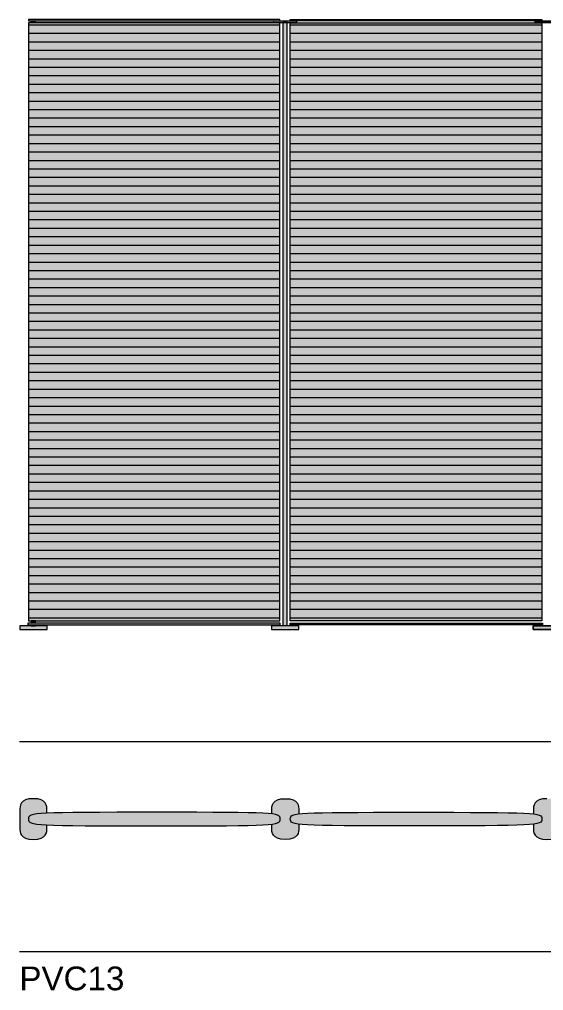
# Model space of a CAD drawing. Header units: millimetres. Extents: x -23380 to 52531, y -5628 to 1041.
# Drawn here: x 18480 to 20027, y -1825 to 1041 of the extents above; entities that cross this region are included whole.
import ezdxf

# ---------------------------------------------------------------- set-up
doc = ezdxf.new("R2010")
doc.units = ezdxf.units.MM
for name, color, linetype, lineweight in [('dimensions', 7, 'Continuous', 5), ('drawing', 7, 'Continuous', 5), ('hatch', 9, 'Continuous', 5), ('product codes', 7, 'Continuous', 5), ('ropes', 7, 'Continuous', 0)]:
    doc.layers.add(name, color=color, linetype=linetype, lineweight=lineweight)
doc.styles.add('Poliform pollici', font='arial.ttf')
pattern_1 = [(0, (0, 0), (0, 25), [])]

msp = doc.modelspace()

# ---------------------------------------------------------------- hatches: boundary and pattern name
at = {"layer": 'hatch'}
for points in [[(18506.8, 1036.6), (19249, 1036.6), (19249, 1040.9), (18506.8, 1040.9)], [(18527.2, 1036.6), (18514.5, 1036.6), (18514.5, 1030.7), (18527.2, 1030.7)], [(19229.9, 1031.6), (19298.6, 1031.6), (19298.6, 1035.7), (19229.9, 1035.7)], [(20021.7, 1036.6), (20021.7, 1040.9), (19279.5, 1040.9), (19279.5, 1036.6)], [(20002.4, 1031.6), (20071.1, 1031.6), (20071.1, 1035.7), (20002.4, 1035.7)], [(18506.8, -734.1), (19249, -734.1), (19249, 1030.7), (18506.8, 1030.7)], [(19257.6, -749.1), (19270.5, -749.1), (19270.5, 1031.6), (19257.6, 1031.6)], [(20021.7, -734.1), (20021.7, 1030.7), (19279.5, 1030.7), (19279.5, -734.1)], [(18505.1, -745.8), (19249.9, -745.8), (19249.9, -740.7), (18505.1, -740.7)], [(18514.5, -740.7), (18527.2, -740.7), (18527.2, -734.1), (18514.5, -734.1)], [(20023.6, -745.8), (20023.6, -740.7), (19278.8, -740.7), (19278.8, -745.8)], [(18480.8, -759.1), (18561.5, -759.1), (18561.5, -749.1), (18480.8, -749.1)], [(18527.2, -745.8), (18514.5, -745.8), (18514.5, -749.1), (18527.2, -749.1)], [(19224, -759.1), (19304.7, -759.1), (19304.7, -749.1), (19224, -749.1)], [(19996.5, -759.1), (19996.5, -749.1), (19996.3, -749.1), (19996.3, -759.1)], [(19996.5, -759.1), (20077, -759.1), (20077, -749.1), (19996.5, -749.1)], [(18506.9, -1318.9), (18507, -1317.9), (18507, -1317.5), (18507, -1317), (18507, -1316.6), (18507.1, -1316.2), (18507.1, -1315.8), (18507.2, -1315.3), (18507.2, -1315.1), (18507.3, -1314.9), (18507.3, -1314.7), (18507.4, -1314.5), (18507.4, -1314.3), (18507.5, -1314.1), (18507.6, -1313.9), (18507.6, -1313.7), (18507.7, -1313.6), (18507.8, -1313.4), (18507.9, -1313.2), (18507.9, -1313), (18508, -1312.8), (18508.1, -1312.6), (18508.2, -1312.4), (18508.3, -1312.3), (18508.4, -1312.1), (18508.6, -1311.9), (18508.7, -1311.7), (18508.8, -1311.6), (18508.9, -1311.4), (18509.1, -1311.2), (18509.2, -1311), (18509.4, -1310.9), (18509.5, -1310.7), (18509.7, -1310.5), (18509.9, -1310.4), (18510, -1310.2), (18510.2, -1310.1), (18510.4, -1309.9), (18510.6, -1309.7), (18510.8, -1309.6), (18511, -1309.4), (18511.2, -1309.3), (18511.5, -1309.1), (18511.7, -1309), (18511.9, -1308.8), (18512.2, -1308.7), (18512.7, -1308.4), (18513.3, -1308.1), (18513.9, -1307.8), (18514.5, -1307.6), (18515.1, -1307.3), (18515.8, -1307), (18516.6, -1306.8), (18517.4, -1306.5), (18518.2, -1306.3), (18519, -1306.1), (18519.9, -1305.8), (18521.8, -1305.4), (18523.9, -1304.9), (18526.2, -1304.5), (18528.7, -1304.1), (18531.4, -1303.8), (18537.4, -1303.1), (18544.3, -1302.5), (18561.1, -1301.4), (18561.1, -1295.6), (18561.1, -1292.4), (18561, -1289.2), (18561, -1287.6), (18560.9, -1285.9), (18560.7, -1284.3), (18560.5, -1282.7), (18560.4, -1282), (18560.2, -1281.2), (18560.1, -1280.4), (18559.9, -1279.6), (18559.7, -1278.8), (18559.5, -1278.1), (18559.3, -1277.3), (18559, -1276.6), (18558.7, -1275.8), (18558.4, -1275.1), (18558.1, -1274.4), (18557.8, -1273.6), (18557.6, -1273.3), (18557.4, -1272.9), (18557.2, -1272.6), (18557, -1272.2), (18556.8, -1271.9), (18556.6, -1271.6), (18556.4, -1271.2), (18556.1, -1270.9), (18555.9, -1270.6), (18555.7, -1270.2), (18555.4, -1269.9), (18555.1, -1269.6), (18554.9, -1269.3), (18554.6, -1269), (18554.3, -1268.6), (18554, -1268.3), (18553.7, -1268), (18553.4, -1267.7), (18553.1, -1267.4), (18552.8, -1267.1), (18552.5, -1266.9), (18552.1, -1266.6), (18551.8, -1266.3), (18551.4, -1266), (18551, -1265.7), (18550.7, -1265.5), (18550.3, -1265.2), (18549.9, -1264.9), (18549.5, -1264.7), (18549, -1264.4), (18548.6, -1264.2), (18548.2, -1264), (18547.7, -1263.7), (18547.3, -1263.5), (18546.3, -1263), (18545.4, -1262.6), (18544.3, -1262.2), (18543.3, -1261.8), (18542.1, -1261.4), (18541, -1261.1), (18539.8, -1260.8), (18538.5, -1260.5), (18537.2, -1260.2), (18535.9, -1259.9), (18534.5, -1259.7), (18533, -1259.5), (18531.5, -1259.3), (18529.9, -1259.2), (18528.3, -1259), (18526.7, -1258.9), (18524.9, -1258.9), (18521.3, -1258.8), (18517.7, -1258.9), (18516, -1258.9), (18514.3, -1259), (18512.7, -1259.2), (18511.2, -1259.3), (18509.7, -1259.5), (18508.2, -1259.7), (18506.8, -1259.9), (18505.4, -1260.2), (18504.1, -1260.5), (18502.9, -1260.8), (18501.7, -1261.1), (18500.5, -1261.4), (18499.4, -1261.8), (18498.3, -1262.2), (18497.3, -1262.6), (18496.3, -1263), (18495.4, -1263.5), (18494.9, -1263.7), (18494.5, -1264), (18494, -1264.2), (18493.6, -1264.4), (18493.2, -1264.7), (18492.8, -1264.9), (18492.4, -1265.2), (18492, -1265.5), (18491.6, -1265.7), (18491.3, -1266), (18490.9, -1266.3), (18490.6, -1266.6), (18490.2, -1266.9), (18489.9, -1267.1), (18489.6, -1267.4), (18489.2, -1267.7), (18488.9, -1268), (18488.6, -1268.3), (18488.3, -1268.6), (18488.1, -1269), (18487.8, -1269.3), (18487.5, -1269.6), (18487.3, -1269.9), (18487, -1270.2), (18486.8, -1270.6), (18486.5, -1270.9), (18486.3, -1271.2), (18486.1, -1271.6), (18485.9, -1271.9), (18485.6, -1272.2), (18485.4, -1272.6), (18485.2, -1272.9), (18485.1, -1273.3), (18484.9, -1273.6), (18484.5, -1274.4), (18484.2, -1275.1), (18483.9, -1275.8), (18483.6, -1276.6), (18483.4, -1277.3), (18483.2, -1278.1), (18483, -1278.8), (18482.8, -1279.6), (18482.6, -1280.4), (18482.4, -1281.2), (18482.3, -1282), (18482.2, -1282.7), (18482, -1284.3), (18481.8, -1285.9), (18481.7, -1287.6), (18481.6, -1289.2), (18481.6, -1292.4), (18481.6, -1345.7), (18481.6, -1348.9), (18481.7, -1350.5), (18481.8, -1352), (18482, -1353.6), (18482.1, -1354.4), (18482.2, -1355.2), (18482.3, -1356), (18482.4, -1356.8), (18482.6, -1357.5), (18482.8, -1358.3), (18483, -1359.1), (18483.2, -1359.8), (18483.4, -1360.6), (18483.6, -1361.3), (18483.9, -1362), (18484.2, -1362.8), (18484.5, -1363.5), (18484.9, -1364.2), (18485.1, -1364.5), (18485.2, -1364.9), (18485.4, -1365.2), (18485.6, -1365.6), (18485.9, -1365.9), (18486.1, -1366.2), (18486.3, -1366.6), (18486.5, -1366.9), (18486.8, -1367.2), (18487, -1367.5), (18487.3, -1367.9), (18487.5, -1368.2), (18487.8, -1368.5), (18488.1, -1368.8), (18488.3, -1369.1), (18488.6, -1369.4), (18488.9, -1369.7), (18489.2, -1370), (18489.6, -1370.3), (18489.9, -1370.6), (18490.2, -1370.9), (18490.5, -1371.2), (18490.9, -1371.4), (18491.3, -1371.7), (18491.6, -1372), (18492, -1372.2), (18492.4, -1372.5), (18492.8, -1372.8), (18493.2, -1373), (18493.6, -1373.3), (18494, -1373.5), (18494.5, -1373.7), (18495.4, -1374.2), (18496.3, -1374.6), (18497.3, -1375.1), (18498.3, -1375.5), (18499.4, -1375.9), (18500.5, -1376.2), (18501.7, -1376.6), (18502.9, -1376.9), (18504.1, -1377.2), (18505.4, -1377.5), (18506.8, -1377.7), (18508.2, -1377.9), (18509.7, -1378.1), (18511.2, -1378.3), (18512.7, -1378.5), (18514.3, -1378.6), (18516, -1378.7), (18517.7, -1378.7), (18521.3, -1378.8), (18524.9, -1378.7), (18526.7, -1378.7), (18528.3, -1378.6), (18529.9, -1378.5), (18531.5, -1378.3), (18533, -1378.1), (18534.5, -1377.9), (18535.9, -1377.7), (18537.2, -1377.5), (18538.5, -1377.2), (18539.8, -1376.9), (18541, -1376.6), (18542.1, -1376.2), (18543.3, -1375.9), (18544.3, -1375.5), (18545.4, -1375.1), (18546.3, -1374.6), (18547.3, -1374.2), (18548.2, -1373.7), (18548.6, -1373.5), (18549, -1373.3), (18549.5, -1373), (18549.9, -1372.8), (18550.3, -1372.5), (18550.7, -1372.2), (18551, -1372), (18551.4, -1371.7), (18551.8, -1371.4), (18552.1, -1371.2), (18552.5, -1370.9), (18552.8, -1370.6), (18553.1, -1370.3), (18553.4, -1370), (18553.7, -1369.7), (18554, -1369.4), (18554.3, -1369.1), (18554.6, -1368.8), (18554.9, -1368.5), (18555.1, -1368.2), (18555.4, -1367.9), (18555.7, -1367.5), (18555.9, -1367.2), (18556.1, -1366.9), (18556.4, -1366.6), (18556.6, -1366.2), (18556.8, -1365.9), (18557, -1365.6), (18557.2, -1365.2), (18557.4, -1364.9), (18557.6, -1364.5), (18557.8, -1364.2), (18558.1, -1363.5), (18558.4, -1362.8), (18558.7, -1362), (18559, -1361.3), (18559.3, -1360.6), (18559.5, -1359.8), (18559.7, -1359.1), (18559.9, -1358.3), (18560.1, -1357.5), (18560.2, -1356.8), (18560.4, -1356), (18560.5, -1355.2), (18560.6, -1354.4), (18560.7, -1353.6), (18560.9, -1352), (18561, -1350.5), (18561, -1348.9), (18561.1, -1345.7), (18561.1, -1336.3), (18544.3, -1335.3), (18537.4, -1334.6), (18531.4, -1333.9), (18528.7, -1333.6), (18526.2, -1333.2), (18523.9, -1332.8), (18521.8, -1332.3), (18519.9, -1331.9), (18519, -1331.6), (18518.2, -1331.4), (18517.4, -1331.2), (18516.6, -1330.9), (18515.8, -1330.7), (18515.1, -1330.4), (18514.5, -1330.1), (18513.9, -1329.9), (18513.3, -1329.6), (18512.7, -1329.3), (18512.2, -1329), (18511.9, -1328.9), (18511.7, -1328.7), (18511.5, -1328.6), (18511.2, -1328.4), (18511, -1328.3), (18510.8, -1328.1), (18510.6, -1328), (18510.4, -1327.8), (18510.2, -1327.6), (18510, -1327.5), (18509.9, -1327.3), (18509.7, -1327.2), (18509.5, -1327), (18509.4, -1326.8), (18509.2, -1326.7), (18509.1, -1326.5), (18508.9, -1326.3), (18508.8, -1326.2), (18508.7, -1326), (18508.6, -1325.8), (18508.4, -1325.6), (18508.3, -1325.5), (18508.2, -1325.3), (18508.1, -1325.1), (18508, -1324.9), (18507.9, -1324.7), (18507.9, -1324.5), (18507.8, -1324.3), (18507.7, -1324.2), (18507.6, -1324), (18507.6, -1323.8), (18507.5, -1323.6), (18507.4, -1323.4), (18507.4, -1323.2), (18507.3, -1323), (18507.3, -1322.8), (18507.2, -1322.6), (18507.2, -1322.4), (18507.1, -1322), (18507.1, -1321.5), (18507, -1321.1), (18507, -1320.7), (18507, -1320.2), (18507, -1319.8)], [(19224.7, -1303.6), (19228.7, -1304.1), (19232.3, -1304.8), (19233.9, -1305.1), (19235.4, -1305.4), (19236.8, -1305.8), (19238.1, -1306.1), (19239.3, -1306.5), (19240.5, -1306.9), (19241, -1307.1), (19241.5, -1307.3), (19242, -1307.5), (19242.5, -1307.7), (19242.9, -1307.9), (19243.3, -1308.1), (19243.8, -1308.3), (19244.2, -1308.5), (19244.5, -1308.7), (19244.9, -1309), (19245.2, -1309.2), (19245.6, -1309.4), (19245.9, -1309.7), (19246.2, -1309.9), (19246.3, -1310), (19246.4, -1310.1), (19246.6, -1310.3), (19246.7, -1310.4), (19246.8, -1310.5), (19246.9, -1310.6), (19247.1, -1310.8), (19247.2, -1310.9), (19247.3, -1311), (19247.4, -1311.2), (19247.5, -1311.3), (19247.6, -1311.4), (19247.7, -1311.5), (19247.8, -1311.7), (19247.9, -1311.8), (19248, -1311.9), (19248, -1312.1), (19248.1, -1312.2), (19248.2, -1312.4), (19248.3, -1312.5), (19248.4, -1312.6), (19248.4, -1312.8), (19248.5, -1312.9), (19248.6, -1313.1), (19248.6, -1313.2), (19248.7, -1313.3), (19248.8, -1313.6), (19248.9, -1313.9), (19249, -1314.2), (19249.1, -1314.5), (19249.1, -1314.8), (19249.2, -1315.2), (19249.3, -1315.5), (19249.3, -1315.8), (19249.4, -1316.1), (19249.4, -1316.4), (19249.4, -1316.8), (19249.5, -1317.5), (19249.5, -1318.1), (19249.5, -1318.9), (19249.5, -1319.6), (19249.5, -1320.3), (19249.4, -1320.9), (19249.4, -1321.3), (19249.4, -1321.6), (19249.3, -1321.9), (19249.3, -1322.2), (19249.2, -1322.6), (19249.1, -1322.9), (19249.1, -1323.2), (19249, -1323.5), (19248.9, -1323.8), (19248.8, -1324.1), (19248.7, -1324.4), (19248.6, -1324.5), (19248.6, -1324.6), (19248.5, -1324.8), (19248.4, -1324.9), (19248.4, -1325.1), (19248.3, -1325.2), (19248.2, -1325.4), (19248.1, -1325.5), (19248, -1325.6), (19248, -1325.8), (19247.9, -1325.9), (19247.8, -1326), (19247.7, -1326.2), (19247.6, -1326.3), (19247.5, -1326.4), (19247.4, -1326.6), (19247.3, -1326.7), (19247.2, -1326.8), (19247.1, -1326.9), (19246.9, -1327.1), (19246.8, -1327.2), (19246.7, -1327.3), (19246.6, -1327.4), (19246.4, -1327.6), (19246.3, -1327.7), (19246.2, -1327.8), (19245.9, -1328), (19245.6, -1328.3), (19245.2, -1328.5), (19244.9, -1328.7), (19244.5, -1329), (19244.2, -1329.2), (19243.8, -1329.4), (19243.3, -1329.6), (19242.9, -1329.8), (19242.5, -1330), (19242, -1330.3), (19241.5, -1330.5), (19241, -1330.7), (19240.5, -1330.9), (19239.3, -1331.2), (19238.1, -1331.6), (19236.8, -1332), (19235.4, -1332.3), (19233.9, -1332.6), (19232.3, -1333), (19228.7, -1333.6), (19224.7, -1334.1), (19224.7, -1342.5), (19224.7, -1345.7), (19224.8, -1348.9), (19224.9, -1350.5), (19225, -1352), (19225.2, -1353.6), (19225.2, -1354.4), (19225.4, -1355.2), (19225.5, -1356), (19225.6, -1356.8), (19225.8, -1357.5), (19225.9, -1358.3), (19226.1, -1359.1), (19226.4, -1359.8), (19226.6, -1360.6), (19226.8, -1361.3), (19227.1, -1362), (19227.4, -1362.8), (19227.7, -1363.5), (19228.1, -1364.2), (19228.2, -1364.5), (19228.4, -1364.9), (19228.6, -1365.2), (19228.8, -1365.6), (19229, -1365.9), (19229.3, -1366.2), (19229.5, -1366.6), (19229.7, -1366.9), (19229.9, -1367.2), (19230.2, -1367.5), (19230.4, -1367.9), (19230.7, -1368.2), (19231, -1368.5), (19231.2, -1368.8), (19231.5, -1369.1), (19231.8, -1369.4), (19232.1, -1369.7), (19232.4, -1370), (19232.7, -1370.3), (19233.1, -1370.6), (19233.4, -1370.9), (19233.7, -1371.2), (19234.1, -1371.4), (19234.4, -1371.7), (19234.8, -1372), (19235.2, -1372.2), (19235.6, -1372.5), (19236, -1372.8), (19236.4, -1373), (19236.8, -1373.3), (19237.2, -1373.5), (19237.7, -1373.7), (19238.6, -1374.2), (19239.5, -1374.6), (19240.5, -1375.1), (19241.5, -1375.5), (19242.6, -1375.9), (19243.7, -1376.2), (19244.9, -1376.6), (19246.1, -1376.9), (19247.3, -1377.2), (19248.6, -1377.5), (19250, -1377.7), (19251.4, -1377.9), (19252.8, -1378.1), (19254.3, -1378.3), (19255.9, -1378.5), (19257.5, -1378.6), (19259.2, -1378.7), (19260.9, -1378.7), (19264.5, -1378.8), (19268.1, -1378.7), (19269.9, -1378.7), (19271.5, -1378.6), (19273.1, -1378.5), (19274.7, -1378.3), (19276.2, -1378.1), (19277.7, -1377.9), (19279.1, -1377.7), (19280.4, -1377.5), (19281.7, -1377.2), (19283, -1376.9), (19284.2, -1376.6), (19285.3, -1376.2), (19286.4, -1375.9), (19287.5, -1375.5), (19288.5, -1375.1), (19289.5, -1374.6), (19290.5, -1374.2), (19291.4, -1373.7), (19291.8, -1373.5), (19292.2, -1373.3), (19292.7, -1373), (19293.1, -1372.8), (19293.5, -1372.5), (19293.8, -1372.2), (19294.2, -1372), (19294.6, -1371.7), (19294.9, -1371.4), (19295.3, -1371.2), (19295.6, -1370.9), (19296, -1370.6), (19296.3, -1370.3), (19296.6, -1370), (19296.9, -1369.7), (19297.2, -1369.4), (19297.5, -1369.1), (19297.8, -1368.8), (19298.1, -1368.5), (19298.3, -1368.2), (19298.6, -1367.9), (19298.8, -1367.5), (19299.1, -1367.2), (19299.3, -1366.9), (19299.6, -1366.6), (19299.8, -1366.2), (19300, -1365.9), (19300.2, -1365.6), (19300.4, -1365.2), (19300.6, -1364.9), (19300.8, -1364.5), (19301, -1364.2), (19301.3, -1363.5), (19301.6, -1362.8), (19301.9, -1362), (19302.2, -1361.3), (19302.5, -1360.6), (19302.7, -1359.8), (19302.9, -1359.1), (19303.1, -1358.3), (19303.3, -1357.5), (19303.4, -1356.8), (19303.6, -1356), (19303.7, -1355.2), (19303.8, -1354.4), (19303.9, -1353.6), (19304, -1352), (19304.1, -1350.5), (19304.2, -1348.9), (19304.3, -1345.7), (19304.3, -1334.1), (19300.3, -1333.6), (19296.8, -1333), (19295.2, -1332.6), (19293.7, -1332.3), (19292.2, -1332), (19290.9, -1331.6), (19289.7, -1331.2), (19288.6, -1330.9), (19288, -1330.7), (19287.5, -1330.5), (19287, -1330.3), (19286.6, -1330), (19286.1, -1329.8), (19285.7, -1329.6), (19285.3, -1329.4), (19284.9, -1329.2), (19284.5, -1329), (19284.1, -1328.7), (19283.8, -1328.5), (19283.5, -1328.3), (19283.2, -1328), (19282.9, -1327.8), (19282.7, -1327.7), (19282.6, -1327.6), (19282.5, -1327.4), (19282.3, -1327.3), (19282.2, -1327.2), (19282.1, -1327.1), (19282, -1326.9), (19281.9, -1326.8), (19281.8, -1326.7), (19281.6, -1326.6), (19281.5, -1326.4), (19281.4, -1326.3), (19281.3, -1326.2), (19281.2, -1326), (19281.2, -1325.9), (19281.1, -1325.8), (19281, -1325.6), (19280.9, -1325.5), (19280.8, -1325.4), (19280.8, -1325.2), (19280.7, -1325.1), (19280.6, -1324.9), (19280.5, -1324.8), (19280.5, -1324.6), (19280.4, -1324.5), (19280.4, -1324.4), (19280.2, -1324.1), (19280.1, -1323.8), (19280.1, -1323.5), (19280, -1323.2), (19279.9, -1322.9), (19279.8, -1322.6), (19279.8, -1322.2), (19279.7, -1321.9), (19279.7, -1321.6), (19279.6, -1321.3), (19279.6, -1320.9), (19279.6, -1320.3), (19279.6, -1319.6), (19279.5, -1318.9), (19279.6, -1318.1), (19279.6, -1317.5), (19279.6, -1316.8), (19279.6, -1316.4), (19279.7, -1316.1), (19279.7, -1315.8), (19279.8, -1315.5), (19279.8, -1315.2), (19279.9, -1314.8), (19280, -1314.5), (19280.1, -1314.2), (19280.1, -1313.9), (19280.2, -1313.6), (19280.4, -1313.3), (19280.4, -1313.2), (19280.5, -1313.1), (19280.5, -1312.9), (19280.6, -1312.8), (19280.7, -1312.6), (19280.8, -1312.5), (19280.8, -1312.4), (19280.9, -1312.2), (19281, -1312.1), (19281.1, -1311.9), (19281.2, -1311.8), (19281.2, -1311.7), (19281.3, -1311.5), (19281.4, -1311.4), (19281.5, -1311.3), (19281.6, -1311.2), (19281.8, -1311), (19281.9, -1310.9), (19282, -1310.8), (19282.1, -1310.6), (19282.2, -1310.5), (19282.3, -1310.4), (19282.5, -1310.3), (19282.6, -1310.1), (19282.7, -1310), (19282.9, -1309.9), (19283.2, -1309.7), (19283.5, -1309.4), (19283.8, -1309.2), (19284.1, -1309), (19284.5, -1308.7), (19284.9, -1308.5), (19285.3, -1308.3), (19285.7, -1308.1), (19286.1, -1307.9), (19286.6, -1307.7), (19287, -1307.5), (19287.5, -1307.3), (19288, -1307.1), (19288.6, -1306.9), (19289.7, -1306.5), (19290.9, -1306.1), (19292.2, -1305.8), (19293.7, -1305.4), (19295.2, -1305.1), (19296.8, -1304.8), (19300.3, -1304.1), (19304.3, -1303.6), (19304.3, -1295.6), (19304.3, -1292.4), (19304.2, -1289.2), (19304.1, -1287.6), (19304, -1285.9), (19303.9, -1284.3), (19303.7, -1282.7), (19303.6, -1282), (19303.4, -1281.2), (19303.3, -1280.4), (19303.1, -1279.6), (19302.9, -1278.8), (19302.7, -1278.1), (19302.5, -1277.3), (19302.2, -1276.6), (19301.9, -1275.8), (19301.6, -1275.1), (19301.3, -1274.4), (19301, -1273.6), (19300.8, -1273.3), (19300.6, -1272.9), (19300.4, -1272.6), (19300.2, -1272.2), (19300, -1271.9), (19299.8, -1271.6), (19299.6, -1271.2), (19299.3, -1270.9), (19299.1, -1270.6), (19298.8, -1270.2), (19298.6, -1269.9), (19298.3, -1269.6), (19298.1, -1269.3), (19297.8, -1269), (19297.5, -1268.6), (19297.2, -1268.3), (19296.9, -1268), (19296.6, -1267.7), (19296.3, -1267.4), (19296, -1267.1), (19295.6, -1266.9), (19295.3, -1266.6), (19294.9, -1266.3), (19294.6, -1266), (19294.2, -1265.7), (19293.8, -1265.5), (19293.5, -1265.2), (19293.1, -1264.9), (19292.7, -1264.7), (19292.2, -1264.4), (19291.8, -1264.2), (19291.4, -1264), (19290.9, -1263.7), (19290.5, -1263.5), (19289.5, -1263), (19288.5, -1262.6), (19287.5, -1262.2), (19286.4, -1261.8), (19285.3, -1261.4), (19284.2, -1261.1), (19283, -1260.8), (19281.7, -1260.5), (19280.4, -1260.2), (19279.1, -1259.9), (19277.6, -1259.7), (19276.2, -1259.5), (19274.7, -1259.3), (19273.1, -1259.2), (19271.5, -1259), (19269.9, -1258.9), (19268.1, -1258.9), (19264.5, -1258.8), (19260.9, -1258.9), (19259.2, -1258.9), (19257.5, -1259), (19255.9, -1259.2), (19254.3, -1259.3), (19252.8, -1259.5), (19251.4, -1259.7), (19250, -1259.9), (19248.6, -1260.2), (19247.3, -1260.5), (19246.1, -1260.8), (19244.9, -1261.1), (19243.7, -1261.4), (19242.6, -1261.8), (19241.5, -1262.2), (19240.5, -1262.6), (19239.5, -1263), (19238.6, -1263.5), (19238.1, -1263.7), (19237.7, -1264), (19237.2, -1264.2), (19236.8, -1264.4), (19236.4, -1264.7), (19236, -1264.9), (19235.6, -1265.2), (19235.2, -1265.5), (19234.8, -1265.7), (19234.4, -1266), (19234.1, -1266.3), (19233.7, -1266.6), (19233.4, -1266.9), (19233.1, -1267.1), (19232.7, -1267.4), (19232.4, -1267.7), (19232.1, -1268), (19231.8, -1268.3), (19231.5, -1268.6), (19231.2, -1269), (19231, -1269.3), (19230.7, -1269.6), (19230.4, -1269.9), (19230.2, -1270.2), (19229.9, -1270.6), (19229.7, -1270.9), (19229.5, -1271.2), (19229.3, -1271.6), (19229, -1271.9), (19228.8, -1272.2), (19228.6, -1272.6), (19228.4, -1272.9), (19228.2, -1273.3), (19228.1, -1273.6), (19227.7, -1274.4), (19227.4, -1275.1), (19227.1, -1275.8), (19226.8, -1276.6), (19226.6, -1277.3), (19226.4, -1278.1), (19226.1, -1278.8), (19225.9, -1279.6), (19225.8, -1280.4), (19225.6, -1281.2), (19225.5, -1282), (19225.4, -1282.7), (19225.2, -1284.3), (19225, -1285.9), (19224.9, -1287.6), (19224.8, -1289.2), (19224.7, -1292.4)], [(20076.6, -1334), (20072.5, -1333.5), (20068.9, -1332.8), (20067.3, -1332.5), (20065.8, -1332.2), (20064.3, -1331.8), (20063, -1331.5), (20061.8, -1331.1), (20060.6, -1330.7), (20060.1, -1330.5), (20059.6, -1330.3), (20059.1, -1330.1), (20058.6, -1329.9), (20058.1, -1329.7), (20057.7, -1329.5), (20057.3, -1329.3), (20056.9, -1329.1), (20056.5, -1328.9), (20056.1, -1328.6), (20055.8, -1328.4), (20055.5, -1328.2), (20055.2, -1328), (20054.9, -1327.7), (20054.7, -1327.6), (20054.6, -1327.5), (20054.5, -1327.3), (20054.3, -1327.2), (20054.2, -1327.1), (20054.1, -1327), (20054, -1326.9), (20053.8, -1326.7), (20053.7, -1326.6), (20053.6, -1326.5), (20053.5, -1326.3), (20053.4, -1326.2), (20053.3, -1326.1), (20053.2, -1326), (20053.1, -1325.8), (20053.1, -1325.7), (20053, -1325.5), (20052.9, -1325.4), (20052.8, -1325.3), (20052.7, -1325.1), (20052.7, -1325), (20052.6, -1324.9), (20052.5, -1324.7), (20052.5, -1324.6), (20052.4, -1324.4), (20052.3, -1324.3), (20052.3, -1324.2), (20052.2, -1324), (20052.1, -1323.7), (20052, -1323.4), (20052, -1323.1), (20051.9, -1322.8), (20051.8, -1322.5), (20051.8, -1322.2), (20051.7, -1321.9), (20051.7, -1321.6), (20051.6, -1321.2), (20051.6, -1320.9), (20051.6, -1320.2), (20051.5, -1319.6), (20051.5, -1318.9), (20051.5, -1318.2), (20051.6, -1317.5), (20051.6, -1316.8), (20051.6, -1316.5), (20051.7, -1316.2), (20051.7, -1315.8), (20051.8, -1315.5), (20051.8, -1315.2), (20051.9, -1314.9), (20052, -1314.6), (20052, -1314.3), (20052.1, -1314), (20052.2, -1313.7), (20052.3, -1313.6), (20052.3, -1313.4), (20052.4, -1313.3), (20052.5, -1313.1), (20052.5, -1313), (20052.6, -1312.8), (20052.7, -1312.7), (20052.7, -1312.6), (20052.8, -1312.4), (20052.9, -1312.3), (20053, -1312.2), (20053.1, -1312), (20053.1, -1311.9), (20053.2, -1311.8), (20053.3, -1311.6), (20053.4, -1311.5), (20053.5, -1311.4), (20053.6, -1311.2), (20053.7, -1311.1), (20053.8, -1311), (20054, -1310.9), (20054.1, -1310.7), (20054.2, -1310.6), (20054.3, -1310.5), (20054.5, -1310.4), (20054.6, -1310.2), (20054.7, -1310.1), (20054.9, -1310), (20055.2, -1309.8), (20055.5, -1309.5), (20055.8, -1309.3), (20056.2, -1309.1), (20056.5, -1308.8), (20056.9, -1308.6), (20057.3, -1308.4), (20057.7, -1308.2), (20058.1, -1308), (20058.6, -1307.8), (20059.1, -1307.6), (20059.6, -1307.4), (20060.1, -1307.2), (20060.6, -1307), (20061.8, -1306.6), (20063, -1306.2), (20064.4, -1305.9), (20065.8, -1305.5), (20067.3, -1305.2), (20068.9, -1304.9), (20072.5, -1304.3), (20076.6, -1303.7), (20076.6, -1295.6), (20076.5, -1289.9), (20076.5, -1288.5), (20076.4, -1287.1), (20076.3, -1285.7), (20076.2, -1284.2), (20076, -1282.8), (20075.8, -1281.4), (20075.6, -1280.7), (20075.5, -1280.1), (20075.3, -1279.4), (20075.1, -1278.7), (20075, -1278), (20074.8, -1277.4), (20074.5, -1276.7), (20074.3, -1276), (20074, -1275.4), (20073.8, -1274.7), (20073.5, -1274.1), (20073.2, -1273.5), (20072.8, -1272.9), (20072.5, -1272.2), (20072.1, -1271.6), (20071.7, -1271), (20071.3, -1270.5), (20070.9, -1269.9), (20070.4, -1269.3), (20069.9, -1268.8), (20069.4, -1268.2), (20068.9, -1267.7), (20068.3, -1267.2), (20067.7, -1266.7), (20067.1, -1266.2), (20066.4, -1265.7), (20065.8, -1265.2), (20065, -1264.8), (20064.3, -1264.3), (20063.5, -1263.9), (20062.7, -1263.5), (20061.9, -1263.1), (20061, -1262.7), (20060.2, -1262.3), (20059.2, -1262), (20058.3, -1261.6), (20057.3, -1261.3), (20056.2, -1261), (20055.1, -1260.7), (20054, -1260.5), (20052.9, -1260.2), (20051.7, -1260), (20050.5, -1259.8), (20049.2, -1259.6), (20047.8, -1259.4), (20046.4, -1259.3), (20044.9, -1259.1), (20043.4, -1259), (20040.2, -1258.9), (20036.8, -1258.8), (20033.2, -1258.9), (20031.5, -1258.9), (20029.8, -1259), (20028.2, -1259.2), (20026.6, -1259.3), (20025.1, -1259.5), (20023.7, -1259.7), (20022.3, -1259.9), (20020.9, -1260.2), (20019.6, -1260.5), (20018.4, -1260.8), (20017.2, -1261.1), (20016, -1261.4), (20014.9, -1261.8), (20013.8, -1262.2), (20012.8, -1262.6), (20011.8, -1263), (20010.9, -1263.5), (20010.4, -1263.7), (20010, -1264), (20009.5, -1264.2), (20009.1, -1264.4), (20008.7, -1264.7), (20008.3, -1264.9), (20007.9, -1265.2), (20007.5, -1265.5), (20007.1, -1265.7), (20006.7, -1266), (20006.4, -1266.3), (20006, -1266.6), (20005.7, -1266.9), (20005.4, -1267.1), (20005, -1267.4), (20004.7, -1267.7), (20004.4, -1268), (20004.1, -1268.3), (20003.8, -1268.6), (20003.5, -1269), (20003.3, -1269.3), (20003, -1269.6), (20002.7, -1269.9), (20002.5, -1270.2), (20002.2, -1270.6), (20002, -1270.9), (20001.8, -1271.2), (20001.5, -1271.6), (20001.3, -1271.9), (20001.1, -1272.2), (20000.9, -1272.6), (20000.7, -1272.9), (20000.5, -1273.3), (20000.4, -1273.6), (20000, -1274.4), (19999.7, -1275.1), (19999.4, -1275.8), (19999.1, -1276.6), (19998.9, -1277.3), (19998.6, -1278.1), (19998.4, -1278.8), (19998.2, -1279.6), (19998.1, -1280.4), (19997.9, -1281.2), (19997.8, -1282), (19997.7, -1282.7), (19997.4, -1284.3), (19997.3, -1285.9), (19997.2, -1287.6), (19997.1, -1289.2), (19997, -1292.4), (19997, -1303.7), (20001.1, -1304.3), (20004.7, -1304.9), (20006.3, -1305.2), (20007.8, -1305.5), (20009.3, -1305.9), (20010.6, -1306.2), (20011.8, -1306.6), (20013, -1307), (20013.5, -1307.2), (20014, -1307.4), (20014.5, -1307.6), (20015, -1307.8), (20015.5, -1308), (20015.9, -1308.2), (20016.3, -1308.4), (20016.7, -1308.6), (20017.1, -1308.8), (20017.5, -1309.1), (20017.8, -1309.3), (20018.1, -1309.5), (20018.5, -1309.8), (20018.7, -1310), (20018.9, -1310.1), (20019, -1310.2), (20019.2, -1310.4), (20019.3, -1310.5), (20019.4, -1310.6), (20019.5, -1310.7), (20019.7, -1310.9), (20019.8, -1311), (20019.9, -1311.1), (20020, -1311.2), (20020.1, -1311.4), (20020.2, -1311.5), (20020.3, -1311.6), (20020.4, -1311.8), (20020.5, -1311.9), (20020.6, -1312), (20020.7, -1312.2), (20020.7, -1312.3), (20020.8, -1312.4), (20020.9, -1312.6), (20021, -1312.7), (20021, -1312.8), (20021.1, -1313), (20021.2, -1313.1), (20021.2, -1313.3), (20021.3, -1313.4), (20021.3, -1313.6), (20021.4, -1313.7), (20021.5, -1314), (20021.6, -1314.3), (20021.7, -1314.6), (20021.7, -1314.9), (20021.8, -1315.2), (20021.9, -1315.5), (20021.9, -1315.8), (20022, -1316.2), (20022, -1316.5), (20022, -1316.8), (20022.1, -1317.5), (20022.1, -1318.2), (20022.1, -1318.9), (20022.1, -1319.6), (20022.1, -1320.2), (20022, -1320.9), (20022, -1321.2), (20022, -1321.6), (20021.9, -1321.9), (20021.9, -1322.2), (20021.8, -1322.5), (20021.7, -1322.8), (20021.7, -1323.1), (20021.6, -1323.4), (20021.5, -1323.7), (20021.4, -1324), (20021.3, -1324.2), (20021.3, -1324.3), (20021.2, -1324.4), (20021.2, -1324.6), (20021.1, -1324.7), (20021, -1324.9), (20021, -1325), (20020.9, -1325.1), (20020.8, -1325.3), (20020.7, -1325.4), (20020.7, -1325.5), (20020.6, -1325.7), (20020.5, -1325.8), (20020.4, -1325.9), (20020.3, -1326.1), (20020.2, -1326.2), (20020.1, -1326.3), (20020, -1326.5), (20019.9, -1326.6), (20019.8, -1326.7), (20019.7, -1326.9), (20019.5, -1327), (20019.4, -1327.1), (20019.3, -1327.2), (20019.2, -1327.3), (20019, -1327.5), (20018.9, -1327.6), (20018.7, -1327.7), (20018.5, -1327.9), (20018.1, -1328.2), (20017.8, -1328.4), (20017.5, -1328.6), (20017.1, -1328.9), (20016.7, -1329.1), (20016.3, -1329.3), (20015.9, -1329.5), (20015.5, -1329.7), (20015, -1329.9), (20014.5, -1330.1), (20014, -1330.3), (20013.5, -1330.5), (20013, -1330.7), (20011.8, -1331.1), (20010.6, -1331.5), (20009.3, -1331.8), (20007.8, -1332.2), (20006.3, -1332.5), (20004.7, -1332.8), (20001.1, -1333.5), (19997, -1334), (19997, -1342.5), (19997, -1345.7), (19997.1, -1348.9), (19997.2, -1350.5), (19997.3, -1352), (19997.4, -1353.6), (19997.5, -1354.4), (19997.7, -1355.2), (19997.8, -1356), (19997.9, -1356.8), (19998.1, -1357.5), (19998.2, -1358.3), (19998.4, -1359.1), (19998.6, -1359.8), (19998.9, -1360.6), (19999.1, -1361.3), (19999.4, -1362), (19999.7, -1362.8), (20000, -1363.5), (20000.4, -1364.2), (20000.5, -1364.5), (20000.7, -1364.9), (20000.9, -1365.2), (20001.1, -1365.6), (20001.3, -1365.9), (20001.5, -1366.2), (20001.8, -1366.6), (20002, -1366.9), (20002.2, -1367.2), (20002.5, -1367.5), (20002.7, -1367.9), (20003, -1368.2), (20003.3, -1368.5), (20003.5, -1368.8), (20003.8, -1369.1), (20004.1, -1369.4), (20004.4, -1369.7), (20004.7, -1370), (20005, -1370.3), (20005.4, -1370.6), (20005.7, -1370.9), (20006, -1371.2), (20006.4, -1371.4), (20006.7, -1371.7), (20007.1, -1372), (20007.5, -1372.2), (20007.9, -1372.5), (20008.3, -1372.8), (20008.7, -1373), (20009.1, -1373.3), (20009.5, -1373.5), (20010, -1373.7), (20010.9, -1374.2), (20011.8, -1374.6), (20012.8, -1375.1), (20013.8, -1375.5), (20014.9, -1375.9), (20016, -1376.2), (20017.2, -1376.6), (20018.4, -1376.9), (20019.6, -1377.2), (20020.9, -1377.5), (20022.3, -1377.7), (20023.7, -1377.9), (20025.1, -1378.1), (20026.6, -1378.3), (20028.2, -1378.5), (20029.8, -1378.6), (20031.5, -1378.7), (20033.2, -1378.7), (20036.8, -1378.8), (20040.4, -1378.7), (20042.1, -1378.7), (20043.8, -1378.6), (20045.4, -1378.5), (20047, -1378.3), (20048.5, -1378.1), (20049.9, -1377.9), (20051.3, -1377.7), (20052.7, -1377.5), (20054, -1377.2), (20055.2, -1376.9), (20056.5, -1376.6), (20057.6, -1376.2), (20058.7, -1375.9), (20059.8, -1375.5), (20060.8, -1375.1), (20061.8, -1374.6), (20062.8, -1374.2), (20063.7, -1373.7), (20064.1, -1373.5), (20064.5, -1373.3), (20064.9, -1373), (20065.3, -1372.8), (20065.7, -1372.5), (20066.1, -1372.2), (20066.5, -1372), (20066.9, -1371.7), (20067.2, -1371.4), (20067.6, -1371.2), (20067.9, -1370.9), (20068.3, -1370.6), (20068.6, -1370.3), (20068.9, -1370), (20069.2, -1369.7), (20069.5, -1369.4), (20069.8, -1369.1), (20070.1, -1368.8), (20070.4, -1368.5), (20070.6, -1368.2), (20070.9, -1367.9), (20071.1, -1367.5), (20071.4, -1367.2), (20071.6, -1366.9), (20071.8, -1366.6), (20072.1, -1366.2), (20072.3, -1365.9), (20072.5, -1365.6), (20072.7, -1365.2), (20072.9, -1364.9), (20073.1, -1364.5), (20073.3, -1364.2), (20073.6, -1363.5), (20073.9, -1362.8), (20074.2, -1362), (20074.5, -1361.3), (20074.7, -1360.6), (20075, -1359.8), (20075.2, -1359.1), (20075.4, -1358.3), (20075.5, -1357.5), (20075.7, -1356.8), (20075.8, -1356), (20076, -1355.2), (20076.1, -1354.4), (20076.2, -1353.6), (20076.3, -1352), (20076.4, -1350.5), (20076.5, -1348.9), (20076.6, -1345.7)], [(18506.9, -1318.9), (18507, -1319.8), (18507, -1320.2), (18507, -1320.7), (18507, -1321.1), (18507.1, -1321.5), (18507.1, -1322), (18507.2, -1322.4), (18507.2, -1322.6), (18507.3, -1322.8), (18507.3, -1323), (18507.4, -1323.2), (18507.4, -1323.4), (18507.5, -1323.6), (18507.6, -1323.8), (18507.6, -1324), (18507.7, -1324.2), (18507.8, -1324.3), (18507.9, -1324.5), (18507.9, -1324.7), (18508, -1324.9), (18508.1, -1325.1), (18508.2, -1325.3), (18508.3, -1325.5), (18508.4, -1325.6), (18508.6, -1325.8), (18508.7, -1326), (18508.8, -1326.2), (18508.9, -1326.3), (18509.1, -1326.5), (18509.2, -1326.7), (18509.4, -1326.8), (18509.5, -1327), (18509.7, -1327.2), (18509.9, -1327.3), (18510, -1327.5), (18510.2, -1327.6), (18510.4, -1327.8), (18510.6, -1328), (18510.8, -1328.1), (18511, -1328.3), (18511.2, -1328.4), (18511.5, -1328.6), (18511.7, -1328.7), (18511.9, -1328.9), (18512.2, -1329), (18512.7, -1329.3), (18513.3, -1329.6), (18513.9, -1329.9), (18514.5, -1330.1), (18515.1, -1330.4), (18515.8, -1330.7), (18516.6, -1330.9), (18517.4, -1331.2), (18518.2, -1331.4), (18519, -1331.6), (18519.9, -1331.9), (18521.8, -1332.3), (18523.9, -1332.8), (18526.2, -1333.2), (18528.7, -1333.6), (18531.4, -1333.9), (18537.4, -1334.6), (18544.3, -1335.3), (18561.1, -1336.3), (18607.7, -1337.7), (19123, -1338.2), (19187, -1336.8), (19208.7, -1335.7), (19217.4, -1334.9), (19224.7, -1334.1), (19228.7, -1333.6), (19232.3, -1333), (19233.9, -1332.6), (19235.4, -1332.3), (19236.8, -1332), (19238.1, -1331.6), (19239.3, -1331.2), (19240.5, -1330.9), (19241, -1330.7), (19241.5, -1330.5), (19242, -1330.3), (19242.5, -1330), (19242.9, -1329.8), (19243.3, -1329.6), (19243.8, -1329.4), (19244.2, -1329.2), (19244.5, -1329), (19244.9, -1328.7), (19245.2, -1328.5), (19245.6, -1328.3), (19245.9, -1328), (19246.2, -1327.8), (19246.3, -1327.7), (19246.4, -1327.6), (19246.6, -1327.4), (19246.7, -1327.3), (19246.8, -1327.2), (19246.9, -1327.1), (19247.1, -1326.9), (19247.2, -1326.8), (19247.3, -1326.7), (19247.4, -1326.6), (19247.5, -1326.4), (19247.6, -1326.3), (19247.7, -1326.2), (19247.8, -1326), (19247.9, -1325.9), (19248, -1325.8), (19248, -1325.6), (19248.1, -1325.5), (19248.2, -1325.4), (19248.3, -1325.2), (19248.4, -1325.1), (19248.4, -1324.9), (19248.5, -1324.8), (19248.6, -1324.6), (19248.6, -1324.5), (19248.7, -1324.4), (19248.8, -1324.1), (19248.9, -1323.8), (19249, -1323.5), (19249.1, -1323.2), (19249.1, -1322.9), (19249.2, -1322.6), (19249.3, -1322.2), (19249.3, -1321.9), (19249.4, -1321.6), (19249.4, -1321.3), (19249.4, -1320.9), (19249.5, -1320.3), (19249.5, -1319.6), (19249.5, -1318.9), (19249.5, -1318.1), (19249.5, -1317.5), (19249.4, -1316.8), (19249.4, -1316.4), (19249.4, -1316.1), (19249.3, -1315.8), (19249.3, -1315.5), (19249.2, -1315.2), (19249.1, -1314.8), (19249.1, -1314.5), (19249, -1314.2), (19248.9, -1313.9), (19248.8, -1313.6), (19248.7, -1313.3), (19248.6, -1313.2), (19248.6, -1313.1), (19248.5, -1312.9), (19248.4, -1312.8), (19248.4, -1312.6), (19248.3, -1312.5), (19248.2, -1312.4), (19248.1, -1312.2), (19248, -1312.1), (19248, -1311.9), (19247.9, -1311.8), (19247.8, -1311.7), (19247.7, -1311.5), (19247.6, -1311.4), (19247.5, -1311.3), (19247.4, -1311.2), (19247.3, -1311), (19247.2, -1310.9), (19247.1, -1310.8), (19246.9, -1310.6), (19246.8, -1310.5), (19246.7, -1310.4), (19246.6, -1310.3), (19246.4, -1310.1), (19246.3, -1310), (19246.2, -1309.9), (19245.9, -1309.7), (19245.6, -1309.4), (19245.2, -1309.2), (19244.9, -1309), (19244.5, -1308.7), (19244.2, -1308.5), (19243.8, -1308.3), (19243.3, -1308.1), (19242.9, -1307.9), (19242.5, -1307.7), (19242, -1307.5), (19241.5, -1307.3), (19241, -1307.1), (19240.5, -1306.9), (19239.3, -1306.5), (19238.1, -1306.1), (19236.8, -1305.8), (19235.4, -1305.4), (19233.9, -1305.1), (19232.3, -1304.8), (19228.7, -1304.1), (19224.7, -1303.6), (19217.4, -1302.8), (19208.7, -1302.1), (19187, -1300.9), (19123, -1299.5), (18607.7, -1300), (18561.1, -1301.4), (18544.3, -1302.5), (18537.4, -1303.1), (18531.4, -1303.8), (18528.7, -1304.1), (18526.2, -1304.5), (18523.9, -1304.9), (18521.8, -1305.4), (18519.9, -1305.8), (18519, -1306.1), (18518.2, -1306.3), (18517.4, -1306.5), (18516.6, -1306.8), (18515.8, -1307), (18515.1, -1307.3), (18514.5, -1307.6), (18513.9, -1307.8), (18513.3, -1308.1), (18512.7, -1308.4), (18512.2, -1308.7), (18511.9, -1308.8), (18511.7, -1309), (18511.5, -1309.1), (18511.2, -1309.3), (18511, -1309.4), (18510.8, -1309.6), (18510.6, -1309.7), (18510.4, -1309.9), (18510.2, -1310.1), (18510, -1310.2), (18509.9, -1310.4), (18509.7, -1310.5), (18509.5, -1310.7), (18509.4, -1310.9), (18509.2, -1311), (18509.1, -1311.2), (18508.9, -1311.4), (18508.8, -1311.6), (18508.7, -1311.7), (18508.6, -1311.9), (18508.4, -1312.1), (18508.3, -1312.3), (18508.2, -1312.4), (18508.1, -1312.6), (18508, -1312.8), (18507.9, -1313), (18507.9, -1313.2), (18507.8, -1313.4), (18507.7, -1313.6), (18507.6, -1313.7), (18507.6, -1313.9), (18507.5, -1314.1), (18507.4, -1314.3), (18507.4, -1314.5), (18507.3, -1314.7), (18507.3, -1314.9), (18507.2, -1315.1), (18507.2, -1315.3), (18507.1, -1315.8), (18507.1, -1316.2), (18507, -1316.6), (18507, -1317), (18507, -1317.5), (18507, -1317.9)], [(20022.1, -1318.9), (20022.1, -1318.2), (20022.1, -1317.5), (20022, -1316.8), (20022, -1316.5), (20022, -1316.2), (20021.9, -1315.8), (20021.9, -1315.5), (20021.8, -1315.2), (20021.7, -1314.9), (20021.7, -1314.6), (20021.6, -1314.3), (20021.5, -1314), (20021.4, -1313.7), (20021.3, -1313.6), (20021.3, -1313.4), (20021.2, -1313.3), (20021.2, -1313.1), (20021.1, -1313), (20021, -1312.8), (20021, -1312.7), (20020.9, -1312.6), (20020.8, -1312.4), (20020.7, -1312.3), (20020.7, -1312.2), (20020.6, -1312), (20020.5, -1311.9), (20020.4, -1311.8), (20020.3, -1311.6), (20020.2, -1311.5), (20020.1, -1311.4), (20020, -1311.2), (20019.9, -1311.1), (20019.8, -1311), (20019.7, -1310.9), (20019.5, -1310.7), (20019.4, -1310.6), (20019.3, -1310.5), (20019.2, -1310.4), (20019, -1310.2), (20018.9, -1310.1), (20018.7, -1310), (20018.5, -1309.8), (20018.1, -1309.5), (20017.8, -1309.3), (20017.5, -1309.1), (20017.1, -1308.8), (20016.7, -1308.6), (20016.3, -1308.4), (20015.9, -1308.2), (20015.5, -1308), (20015, -1307.8), (20014.5, -1307.6), (20014, -1307.4), (20013.5, -1307.2), (20013, -1307), (20011.8, -1306.6), (20010.6, -1306.2), (20009.3, -1305.9), (20007.8, -1305.5), (20006.3, -1305.2), (20004.7, -1304.9), (20001.1, -1304.3), (19997, -1303.7), (19989.4, -1302.9), (19980.3, -1302.1), (19957.5, -1301), (19889.8, -1299.5), (19406, -1299.5), (19342.1, -1300.9), (19320.3, -1302.1), (19311.7, -1302.8), (19304.3, -1303.6), (19300.3, -1304.1), (19296.8, -1304.8), (19295.2, -1305.1), (19293.7, -1305.4), (19292.2, -1305.8), (19290.9, -1306.1), (19289.7, -1306.5), (19288.6, -1306.9), (19288, -1307.1), (19287.5, -1307.3), (19287, -1307.5), (19286.6, -1307.7), (19286.1, -1307.9), (19285.7, -1308.1), (19285.3, -1308.3), (19284.9, -1308.5), (19284.5, -1308.7), (19284.1, -1309), (19283.8, -1309.2), (19283.5, -1309.4), (19283.2, -1309.7), (19282.9, -1309.9), (19282.7, -1310), (19282.6, -1310.1), (19282.5, -1310.3), (19282.3, -1310.4), (19282.2, -1310.5), (19282.1, -1310.6), (19282, -1310.8), (19281.9, -1310.9), (19281.8, -1311), (19281.6, -1311.2), (19281.5, -1311.3), (19281.4, -1311.4), (19281.3, -1311.5), (19281.2, -1311.7), (19281.2, -1311.8), (19281.1, -1311.9), (19281, -1312.1), (19280.9, -1312.2), (19280.8, -1312.4), (19280.8, -1312.5), (19280.7, -1312.6), (19280.6, -1312.8), (19280.5, -1312.9), (19280.5, -1313.1), (19280.4, -1313.2), (19280.4, -1313.3), (19280.2, -1313.6), (19280.1, -1313.9), (19280.1, -1314.2), (19280, -1314.5), (19279.9, -1314.8), (19279.8, -1315.2), (19279.8, -1315.5), (19279.7, -1315.8), (19279.7, -1316.1), (19279.6, -1316.4), (19279.6, -1316.8), (19279.6, -1317.5), (19279.6, -1318.1), (19279.5, -1318.9), (19279.6, -1319.6), (19279.6, -1320.3), (19279.6, -1320.9), (19279.6, -1321.3), (19279.7, -1321.6), (19279.7, -1321.9), (19279.8, -1322.2), (19279.8, -1322.6), (19279.9, -1322.9), (19280, -1323.2), (19280.1, -1323.5), (19280.1, -1323.8), (19280.2, -1324.1), (19280.4, -1324.4), (19280.4, -1324.5), (19280.5, -1324.6), (19280.5, -1324.8), (19280.6, -1324.9), (19280.7, -1325.1), (19280.8, -1325.2), (19280.8, -1325.4), (19280.9, -1325.5), (19281, -1325.6), (19281.1, -1325.8), (19281.2, -1325.9), (19281.2, -1326), (19281.3, -1326.2), (19281.4, -1326.3), (19281.5, -1326.4), (19281.6, -1326.6), (19281.8, -1326.7), (19281.9, -1326.8), (19282, -1326.9), (19282.1, -1327.1), (19282.2, -1327.2), (19282.3, -1327.3), (19282.5, -1327.4), (19282.6, -1327.6), (19282.7, -1327.7), (19282.9, -1327.8), (19283.2, -1328), (19283.5, -1328.3), (19283.8, -1328.5), (19284.1, -1328.7), (19284.5, -1329), (19284.9, -1329.2), (19285.3, -1329.4), (19285.7, -1329.6), (19286.1, -1329.8), (19286.6, -1330), (19287, -1330.3), (19287.5, -1330.5), (19288, -1330.7), (19288.6, -1330.9), (19289.7, -1331.2), (19290.9, -1331.6), (19292.2, -1332), (19293.7, -1332.3), (19295.2, -1332.6), (19296.8, -1333), (19300.3, -1333.6), (19304.3, -1334.1), (19311.7, -1334.9), (19320.3, -1335.7), (19342.1, -1336.8), (19406, -1338.2), (19889.8, -1338.2), (19957.5, -1336.8), (19980.3, -1335.6), (19989.4, -1334.9), (19997, -1334), (20001.1, -1333.5), (20004.7, -1332.8), (20006.3, -1332.5), (20007.8, -1332.2), (20009.3, -1331.8), (20010.6, -1331.5), (20011.8, -1331.1), (20013, -1330.7), (20013.5, -1330.5), (20014, -1330.3), (20014.5, -1330.1), (20015, -1329.9), (20015.5, -1329.7), (20015.9, -1329.5), (20016.3, -1329.3), (20016.7, -1329.1), (20017.1, -1328.9), (20017.5, -1328.6), (20017.8, -1328.4), (20018.1, -1328.2), (20018.5, -1327.9), (20018.7, -1327.7), (20018.9, -1327.6), (20019, -1327.5), (20019.2, -1327.3), (20019.3, -1327.2), (20019.4, -1327.1), (20019.5, -1327), (20019.7, -1326.9), (20019.8, -1326.7), (20019.9, -1326.6), (20020, -1326.5), (20020.1, -1326.3), (20020.2, -1326.2), (20020.3, -1326.1), (20020.4, -1325.9), (20020.5, -1325.8), (20020.6, -1325.7), (20020.7, -1325.5), (20020.7, -1325.4), (20020.8, -1325.3), (20020.9, -1325.1), (20021, -1325), (20021, -1324.9), (20021.1, -1324.7), (20021.2, -1324.6), (20021.2, -1324.4), (20021.3, -1324.3), (20021.3, -1324.2), (20021.4, -1324), (20021.5, -1323.7), (20021.6, -1323.4), (20021.7, -1323.1), (20021.7, -1322.8), (20021.8, -1322.5), (20021.9, -1322.2), (20021.9, -1321.9), (20022, -1321.6), (20022, -1321.2), (20022, -1320.9), (20022.1, -1320.2), (20022.1, -1319.6)]]:
    msp.add_hatch(color=256, dxfattribs=at).paths.add_polyline_path(points, flags=0)
at = {"layer": 'ropes', "lineweight": 0}
h = msp.add_hatch(dxfattribs=at)
h.set_pattern_fill('HATCH1', color=256, scale=200, style=0, pattern_type=2)
h.set_pattern_definition(pattern_1)
h.paths.add_polyline_path([(18506.8, -734.1), (19249, -734.1), (19249, 1030.7), (18506.8, 1030.7)], flags=0)
h = msp.add_hatch(dxfattribs=at)
h.set_pattern_fill('HATCH1', color=256, scale=200, style=0, pattern_type=2)
h.set_pattern_definition(pattern_1)
h.paths.add_polyline_path([(20021.7, -734.1), (20021.7, 1030.7), (19279.5, 1030.7), (19279.5, -734.1)], flags=0)

# ---------------------------------------------------------------- linework, layer by layer
at = {"layer": 'dimensions'}
for points in [[(18480, -1089.8), (22376, -1089.8)], [(18480, -1089.8), (22386.4, -1089.8)], [(18480, -1709.5), (22376, -1709.5)], [(18480, -1709.5), (22386.4, -1709.5)]]:
    msp.add_lwpolyline(points, dxfattribs=at)
at = {"layer": 'drawing'}
for points in [[(18506.8, 1036.6), (19249, 1036.6), (19249, 1040.9), (18506.8, 1040.9)], [(19229.9, 1031.6), (19298.6, 1031.6), (19298.6, 1035.7), (19229.9, 1035.7)], [(20021.7, 1036.6), (19279.5, 1036.6), (19279.5, 1040.9), (20021.7, 1040.9)], [(20071.1, 1031.6), (20002.4, 1031.6), (20002.4, 1035.7), (20071.1, 1035.7)], [(20002.4, 1031.6), (20071.1, 1031.6), (20071.1, 1035.7), (20002.4, 1035.7)], [(18506.8, -734.1), (19249, -734.1), (19249, 1030.7), (18506.8, 1030.7)], [(20021.7, -734.1), (19279.5, -734.1), (19279.5, 1030.7), (20021.7, 1030.7)], [(18505.1, -745.8), (19249.9, -745.8), (19249.9, -740.7), (18505.1, -740.7)], [(20023.6, -745.8), (19278.8, -745.8), (19278.8, -740.7), (20023.6, -740.7)], [(18480.8, -759.1), (18561.5, -759.1), (18561.5, -749.1), (18480.8, -749.1)], [(19224, -759.1), (19304.7, -759.1), (19304.7, -749.1), (19224, -749.1)], [(20077, -759.1), (19996.3, -759.1), (19996.3, -749.1), (20077, -749.1)], [(19996.5, -759.1), (20077.2, -759.1), (20077.2, -749.1), (19996.5, -749.1)]]:
    msp.add_lwpolyline(points, close=True, dxfattribs=at)
for points in [[(18514.5, 1030.7), (18514.5, 1036.6)], [(18527.2, 1030.7), (18527.2, 1036.6)], [(19270.5, -749.1), (19270.5, 1031.6), (19257.6, 1031.6), (19257.6, -749.1)], [(18527.2, -740.7), (18527.2, -734.1), (18514.5, -734.1), (18514.5, -740.7)], [(18514.5, -745.8), (18514.5, -749.1), (18527.2, -749.1), (18527.2, -745.8)], [(19257.6, -759.1), (19257.6, -759.1)], [(19270.5, -759.1), (19270.5, -759.1)]]:
    msp.add_lwpolyline(points, dxfattribs=at)
for points, knots in [([(18561.1, -1301.4), (18561.1, -1299.5), (18561.1, -1281.2), (18561.1, -1258.8), (18521.3, -1258.8), (18481.5, -1258.8), (18481.5, -1298.8), (18481.5, -1339.5), (18481.5, -1378.8), (18521.3, -1378.8), (18561.1, -1378.8), (18561.1, -1356.6), (18561.1, -1338.3), (18561.1, -1336.3)], [-74.403911, -74.403911, -74.403911, -74.403911, -66.520524, 0, 0, 0, 66.520524, 133.041049, 199.561573, 199.561573, 199.561573, 266.082097, 274.568529, 274.568529, 274.568529, 274.568529]), ([(19224.7, -1303.6), (19224.7, -1301), (19224.7, -1282.1), (19224.7, -1258.8), (19264.5, -1258.8), (19304.3, -1258.8), (19304.3, -1282.1), (19304.3, -1301), (19304.3, -1303.6)], [-77.412422, -77.412422, -77.412422, -77.412422, -66.520524, 0, 0, 0, 66.520524, 77.412422, 77.412422, 77.412422, 77.412422]), ([(20036.8, -1258.8), (19997, -1258.8), (19997, -1282.1), (19997, -1301.1), (19997, -1303.7)], [0, 0, 0, 0, 66.520524, 77.574055, 77.574055, 77.574055, 77.574055]), ([(18506.9, -1318.9), (18506.9, -1299), (18522, -1299), (18889, -1299), (19234.4, -1299), (19249.5, -1299), (19249.5, -1318.9), (19249.5, -1338.8), (19234.4, -1338.8), (18889, -1338.8), (18522, -1338.8), (18506.9, -1338.8), (18506.9, -1318.9)], [803.973004, 803.973004, 803.973004, 803.973004, 1205.959506, 1205.959506, 1205.959506, 1607.946008, 1607.946008, 1607.946008, 2009.93251, 2009.93251, 2009.93251, 2411.919012, 2411.919012, 2411.919012, 2411.919012]), ([(20022.1, -1318.9), (20022.1, -1299), (20007, -1299), (19640, -1299), (19294.6, -1299), (19279.5, -1299), (19279.5, -1318.9), (19279.5, -1338.8), (19294.6, -1338.8), (19640, -1338.8), (20007, -1338.8), (20022.1, -1338.8), (20022.1, -1318.9)], [803.973004, 803.973004, 803.973004, 803.973004, 1205.959506, 1205.959506, 1205.959506, 1607.946008, 1607.946008, 1607.946008, 2009.93251, 2009.93251, 2009.93251, 2411.919012, 2411.919012, 2411.919012, 2411.919012]), ([(19304.3, -1334.1), (19304.3, -1336.9), (19304.3, -1355.7), (19304.3, -1378.8), (19264.5, -1378.8), (19224.7, -1378.8), (19224.7, -1355.7), (19224.7, -1336.9), (19224.7, -1334.1)], [121.516662, 121.516662, 121.516662, 121.516662, 133.041049, 199.561573, 199.561573, 199.561573, 266.082097, 277.606484, 277.606484, 277.606484, 277.606484]), ([(19997, -1334), (19997, -1336.8), (19997, -1355.7), (19997, -1378.8), (20036.8, -1378.8), (20076.6, -1378.8), (20076.6, -1355.7), (20076.6, -1336.8), (20076.6, -1334)], [121.353535, 121.353535, 121.353535, 121.353535, 133.041049, 199.561573, 199.561573, 199.561573, 266.082097, 277.769611, 277.769611, 277.769611, 277.769611])]:
    msp.add_open_spline(points, degree=3, knots=knots, dxfattribs=at)

# ---------------------------------------------------------------- texts
at = {"layer": 'product codes', "insert": (18480, -1789.6), "char_height": 70, "width": 748.696, "attachment_point": 4, "style": 'Poliform pollici'}
msp.add_mtext('PVC13', dxfattribs=at)

doc.saveas('drawing.dxf')
